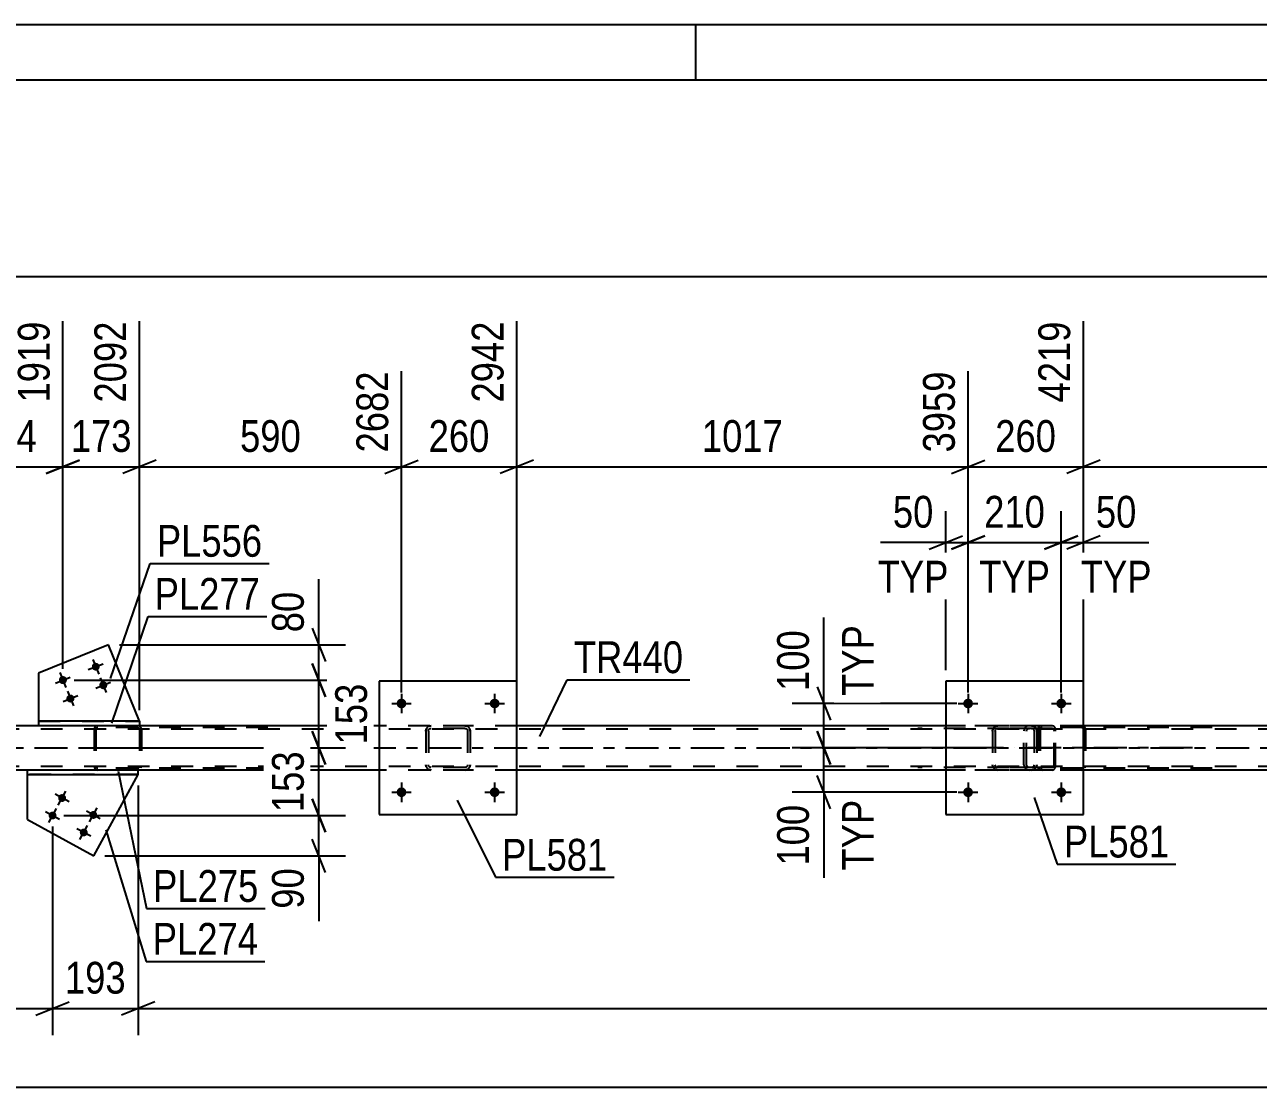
# Model space of a CAD drawing. Header units: millimetres. Extents: x -86 to 755, y -421 to 173.
# Drawn here: x 64.4 to 175.6, y 77.7 to 173.5 of the extents above; entities that cross this region are included whole.
import ezdxf

# ---------------------------------------------------------------- set-up
doc = ezdxf.new("R2010")
doc.units = ezdxf.units.MM
doc.linetypes.add('DXK_LINE_DOT2', pattern=[3.9198, 1.9599, -1.9599])
doc.linetypes.add('DXK_LINE_DOT3', pattern=[5.9187, 2.979, -0.9799, 0.9799, -0.9799])
doc.styles.add('Arial Narrow', font='ARIALN.TTF', dxfattribs={"height": 0.2})

# ---------------------------------------------------------------- blocks, each defined once
blk = doc.blocks.new('Unknown-814409347-1133')
at = {"color": 5, "linetype": 'Continuous'}
for p, q in [((754.89, 173.48), (-86.11, 173.48)), ((124.89, 168.48), (124.89, 173.48)), ((749.89, 168.48), (-81.11, 168.48))]:
    blk.add_line(p, q, dxfattribs=at)
blk = doc.blocks.new('Bolt-814409347-2388 - 2380')
at = {"linetype": 'Continuous'}
for points in [[(149.87, 104.29, -1), (148.99, 104.29, -1)], [(158.27, 104.29, -1), (157.39, 104.29, -1)]]:
    blk.add_hatch(color=1, dxfattribs=at).paths.add_polyline_path(points)
at = {"color": 1, "linetype": 'Continuous'}
for p, q in [((149.43, 105.17), (149.43, 103.41)), ((157.83, 105.17), (157.83, 103.41)), ((148.55, 104.29), (150.31, 104.29)), ((156.95, 104.29), (158.71, 104.29))]:
    blk.add_line(p, q, dxfattribs=at)
blk = doc.blocks.new('Bolt-814409347-2387 - 2380')
at = {"linetype": 'Continuous'}
for points in [[(149.87, 112.29, -1), (148.99, 112.29, -1)], [(158.27, 112.29, -1), (157.39, 112.29, -1)]]:
    blk.add_hatch(color=1, dxfattribs=at).paths.add_polyline_path(points)
at = {"color": 1, "linetype": 'Continuous'}
for p, q in [((149.43, 113.17), (149.43, 111.41)), ((157.83, 113.17), (157.83, 111.41)), ((148.55, 112.29), (150.31, 112.29)), ((156.95, 112.29), (158.71, 112.29))]:
    blk.add_line(p, q, dxfattribs=at)
blk = doc.blocks.new('Part-814409347-2665 - 2380')
at = {"color": 2, "linetype": 'Continuous'}
for p, q in [((74.61, 106.29), (64.65, 106.29)), ((64.65, 105.89), (64.65, 106.29)), ((64.65, 105.89), (74.61, 105.89)), ((74.61, 105.89), (74.61, 106.29))]:
    blk.add_line(p, q, dxfattribs=at)
blk = doc.blocks.new('Part-814409347-2392 - 2380')
at = {"color": 7, "linetype": 'DXK_LINE_DOT2'}
for p, q in [((100.84, 110.26), (101.03, 110.29)), ((101.03, 110.29), (100.84, 110.26)), ((104.07, 110.29), (101.03, 110.29)), ((104.07, 110.29), (104.25, 110.26)), ((104.25, 110.26), (104.07, 110.29)), ((100.55, 109.81), (100.58, 110)), ((100.58, 110), (100.55, 109.81)), ((100.55, 109.81), (100.55, 106.77)), ((100.79, 109.81), (100.8, 109.91)), ((100.79, 109.81), (100.79, 106.77)), ((100.8, 109.91), (100.86, 109.98)), ((100.86, 109.98), (100.93, 110.04)), ((100.93, 110.04), (101.03, 110.05)), ((104.07, 110.05), (101.03, 110.05)), ((104.07, 110.05), (104.16, 110.04)), ((104.16, 110.04), (104.24, 109.98)), ((104.24, 109.98), (104.29, 109.91)), ((104.29, 109.91), (104.31, 109.81)), ((104.31, 109.81), (104.31, 106.77)), ((104.51, 110), (104.55, 109.81)), ((104.55, 109.81), (104.51, 110)), ((104.55, 109.81), (104.55, 106.77)), ((100.58, 106.59), (100.55, 106.77)), ((100.55, 106.77), (100.58, 106.59)), ((100.8, 106.68), (100.79, 106.77)), ((104.31, 106.77), (104.29, 106.68)), ((104.55, 106.77), (104.51, 106.59)), ((104.51, 106.59), (104.55, 106.77)), ((100.86, 106.6), (100.8, 106.68)), ((101.03, 106.29), (100.84, 106.33)), ((100.84, 106.33), (101.03, 106.29)), ((100.93, 106.55), (100.86, 106.6)), ((101.03, 106.53), (100.93, 106.55)), ((104.07, 106.53), (101.03, 106.53)), ((104.07, 106.29), (101.03, 106.29)), ((104.16, 106.55), (104.07, 106.53)), ((104.25, 106.33), (104.07, 106.29)), ((104.07, 106.29), (104.25, 106.33)), ((104.24, 106.6), (104.16, 106.55)), ((104.29, 106.68), (104.24, 106.6))]:
    blk.add_line(p, q, dxfattribs=at)
at = {"color": 7, "linetype": 'DXK_LINE_DOT3'}
blk.add_line((102.55, 108.29), (102.55, 108.29), dxfattribs=at)
at = {"color": 7, "linetype": 'DXK_LINE_DOT2'}
for centre, start, end in [((101.03, 109.81), 112.5, 157.5), ((101.03, 109.81), 112.5, 157.5), ((104.07, 109.81), 22.5, 67.5), ((104.07, 109.81), 22.5, 67.5), ((101.03, 106.77), 202.5, 247.5), ((101.03, 106.77), 202.5, 247.5), ((104.07, 106.77), 292.5, 337.5), ((104.07, 106.77), 292.5, 337.5)]:
    blk.add_arc(centre, 0.48, start, end, dxfattribs=at)
blk = doc.blocks.new('Part-814409347-2407 - 2380')
at = {"color": 2, "linetype": 'Continuous'}
for p, q in [((159.83, 114.29), (147.43, 114.29)), ((147.43, 114.29), (147.43, 102.29)), ((159.83, 102.29), (159.83, 114.29)), ((147.43, 102.29), (159.83, 102.29))]:
    blk.add_line(p, q, dxfattribs=at)
blk = doc.blocks.new('Part-814409347-2408 - 2380')
at = {"color": 7, "linetype": 'DXK_LINE_DOT2'}
for p, q in [((151.92, 110.26), (152.11, 110.29)), ((152.11, 110.29), (151.92, 110.26)), ((155.15, 110.29), (152.11, 110.29)), ((155.15, 110.29), (155.33, 110.26)), ((155.33, 110.26), (155.15, 110.29)), ((151.63, 109.81), (151.66, 110)), ((151.66, 110), (151.63, 109.81)), ((151.63, 109.81), (151.63, 106.77)), ((151.87, 109.81), (151.89, 109.91)), ((151.87, 109.81), (151.87, 106.77)), ((151.89, 109.91), (151.94, 109.98)), ((151.94, 109.98), (152.01, 110.04)), ((152.01, 110.04), (152.11, 110.05)), ((155.15, 110.05), (152.11, 110.05)), ((155.15, 110.05), (155.24, 110.04)), ((155.24, 110.04), (155.32, 109.98)), ((155.32, 109.98), (155.37, 109.91)), ((155.37, 109.91), (155.39, 109.81)), ((155.39, 109.81), (155.39, 106.77)), ((155.59, 110), (155.63, 109.81)), ((155.63, 109.81), (155.59, 110)), ((155.63, 109.81), (155.63, 106.77)), ((151.66, 106.59), (151.63, 106.77)), ((151.63, 106.77), (151.66, 106.59)), ((151.89, 106.68), (151.87, 106.77)), ((155.39, 106.77), (155.37, 106.68)), ((155.63, 106.77), (155.59, 106.59)), ((155.59, 106.59), (155.63, 106.77)), ((151.94, 106.6), (151.89, 106.68)), ((152.11, 106.29), (151.92, 106.33)), ((151.92, 106.33), (152.11, 106.29)), ((152.01, 106.55), (151.94, 106.6)), ((152.11, 106.53), (152.01, 106.55)), ((155.15, 106.53), (152.11, 106.53)), ((155.15, 106.29), (152.11, 106.29)), ((155.24, 106.55), (155.15, 106.53)), ((155.33, 106.33), (155.15, 106.29)), ((155.15, 106.29), (155.33, 106.33)), ((155.32, 106.6), (155.24, 106.55)), ((155.37, 106.68), (155.32, 106.6))]:
    blk.add_line(p, q, dxfattribs=at)
at = {"color": 7, "linetype": 'DXK_LINE_DOT3'}
blk.add_line((153.63, 108.29), (153.63, 108.29), dxfattribs=at)
at = {"color": 7, "linetype": 'DXK_LINE_DOT2'}
for centre, start, end in [((152.11, 109.81), 112.5, 157.5), ((152.11, 109.81), 112.5, 157.5), ((155.15, 109.81), 22.5, 67.5), ((155.15, 109.81), 22.5, 67.5), ((152.11, 106.77), 202.5, 247.5), ((152.11, 106.77), 202.5, 247.5), ((155.15, 106.77), 292.5, 337.5), ((155.15, 106.77), 292.5, 337.5)]:
    blk.add_arc(centre, 0.48, start, end, dxfattribs=at)
blk = doc.blocks.new('Part-814409347-2433 - 2380')
at = {"color": 2, "linetype": 'Continuous'}
for p, q in [((108.75, 114.29), (96.35, 114.29)), ((96.35, 114.29), (96.35, 102.29)), ((108.75, 102.29), (108.75, 114.29)), ((96.35, 102.29), (108.75, 102.29))]:
    blk.add_line(p, q, dxfattribs=at)
blk = doc.blocks.new('Bolt-814409347-2457 - 2380')
at = {"linetype": 'Continuous'}
for points in [[(98.79, 112.29, -1), (97.91, 112.29, -1)], [(107.19, 112.29, -1), (106.31, 112.29, -1)]]:
    blk.add_hatch(color=1, dxfattribs=at).paths.add_polyline_path(points)
at = {"color": 1, "linetype": 'Continuous'}
for p, q in [((98.35, 113.17), (98.35, 111.41)), ((106.75, 113.17), (106.75, 111.41)), ((97.47, 112.29), (99.23, 112.29)), ((105.87, 112.29), (107.63, 112.29))]:
    blk.add_line(p, q, dxfattribs=at)
blk = doc.blocks.new('Bolt-814409347-2641 - 2380')
at = {"linetype": 'Continuous'}
for points in [[(71.12, 115.74, -1), (70.46, 115.47, -1)], [(68.16, 114.54, -1), (67.49, 114.26, -1)], [(71.8, 114.08, -1), (71.13, 113.8, -1)], [(68.84, 112.87, -1), (68.17, 112.6, -1)]]:
    blk.add_hatch(color=1, dxfattribs=at).paths.add_polyline_path(points)
at = {"color": 1, "linetype": 'Continuous'}
for p, q in [((70.12, 115.34), (71.46, 115.88)), ((70.52, 116.27), (71.06, 114.94)), ((67.16, 114.13), (68.49, 114.67)), ((67.55, 115.07), (68.1, 113.73)), ((71.2, 114.61), (71.74, 113.27)), ((70.8, 113.67), (72.13, 114.21)), ((67.84, 112.46), (69.17, 113)), ((68.23, 113.4), (68.78, 112.07))]:
    blk.add_line(p, q, dxfattribs=at)
blk = doc.blocks.new('Bolt-814409347-2496 - 2380')
at = {"linetype": 'Continuous'}
for points in [[(98.79, 104.29, -1), (97.91, 104.29, -1)], [(107.19, 104.29, -1), (106.31, 104.29, -1)]]:
    blk.add_hatch(color=1, dxfattribs=at).paths.add_polyline_path(points)
at = {"color": 1, "linetype": 'Continuous'}
for p, q in [((98.35, 105.17), (98.35, 103.41)), ((106.75, 105.17), (106.75, 103.41)), ((97.47, 104.29), (99.23, 104.29)), ((105.87, 104.29), (107.63, 104.29))]:
    blk.add_line(p, q, dxfattribs=at)
blk = doc.blocks.new('Part-814409347-2552 - 2380')
at = {"color": 2, "linetype": 'Continuous'}
for p, q in [((65.63, 110.29), (57.67, 110.29)), ((96.35, 110.29), (74.73, 110.29)), ((147.43, 110.29), (108.75, 110.29)), ((198.51, 110.29), (159.83, 110.29)), ((64.65, 106.29), (57.67, 106.29)), ((96.35, 106.29), (74.61, 106.29)), ((147.43, 106.29), (108.75, 106.29)), ((198.51, 106.29), (159.83, 106.29))]:
    blk.add_line(p, q, dxfattribs=at)
at = {"color": 7, "linetype": 'DXK_LINE_DOT2'}
for p, q in [((74.73, 110.29), (65.63, 110.29)), ((108.75, 110.29), (96.35, 110.29)), ((159.83, 110.29), (147.43, 110.29)), ((640.09, 109.97), (35.67, 109.97)), ((640.09, 106.61), (35.67, 106.61)), ((74.61, 106.29), (64.65, 106.29)), ((108.75, 106.29), (96.35, 106.29)), ((159.83, 106.29), (147.43, 106.29))]:
    blk.add_line(p, q, dxfattribs=at)
at = {"color": 7, "linetype": 'DXK_LINE_DOT3'}
blk.add_line((35.67, 108.29), (640.09, 108.29), dxfattribs=at)
blk = doc.blocks.new('Part-814409347-2578 - 2380')
at = {"color": 7, "linetype": 'DXK_LINE_DOT2'}
for p, q in [((70.98, 110.29), (70.85, 110.27)), ((70.86, 110.09), (70.91, 110.12)), ((70.91, 110.12), (70.98, 110.13)), ((86.31, 110.29), (70.98, 110.29)), ((86.31, 110.13), (70.98, 110.13)), ((74.69, 110.27), (74.56, 110.29)), ((74.56, 110.13), (74.62, 110.12)), ((74.62, 110.12), (74.65, 110.11)), ((74.65, 110.11), (74.68, 110.09)), ((70.67, 110.1), (70.64, 109.97)), ((70.64, 109.97), (70.64, 106.61)), ((70.81, 109.97), (70.82, 110.03)), ((70.81, 109.97), (70.81, 106.61)), ((70.82, 110.03), (70.86, 110.09)), ((74.68, 110.09), (74.71, 110.03)), ((74.71, 110.03), (74.73, 109.97)), ((74.73, 109.97), (74.73, 106.61)), ((74.9, 109.97), (74.87, 110.1)), ((74.9, 109.97), (74.9, 106.61)), ((70.64, 106.61), (70.67, 106.49)), ((70.82, 106.55), (70.81, 106.61)), ((70.86, 106.5), (70.82, 106.55)), ((70.85, 106.32), (70.98, 106.29)), ((70.91, 106.47), (70.86, 106.5)), ((70.98, 106.45), (70.91, 106.47)), ((86.31, 106.45), (70.98, 106.45)), ((86.31, 106.29), (70.98, 106.29)), ((74.56, 106.45), (74.62, 106.47)), ((74.56, 106.29), (74.69, 106.32)), ((74.62, 106.47), (74.65, 106.48)), ((74.65, 106.48), (74.68, 106.5)), ((74.71, 106.55), (74.68, 106.5)), ((74.73, 106.61), (74.71, 106.55)), ((74.87, 106.49), (74.9, 106.61))]:
    blk.add_line(p, q, dxfattribs=at)
for centre, start, end in [((70.97, 109.96), 110.7583, 155.68), ((74.57, 109.96), 24.32, 69.2417), ((70.97, 106.63), 204.32, 249.2417)]:
    blk.add_arc(centre, 0.331, start, end, dxfattribs=at)
blk = doc.blocks.new('Part-814409347-2608 - 2380')
at = {"color": 7, "linetype": 'DXK_LINE_DOT2'}
for p, q in [((156.11, 110.29), (155.98, 110.27)), ((155.99, 110.09), (156.05, 110.12)), ((156.05, 110.12), (156.11, 110.13)), ((171.44, 110.29), (156.11, 110.29)), ((171.44, 110.13), (156.11, 110.13)), ((159.82, 110.27), (159.69, 110.29)), ((159.69, 110.13), (159.75, 110.12)), ((159.75, 110.12), (159.81, 110.09)), ((155.8, 110.1), (155.77, 109.97)), ((155.77, 109.97), (155.77, 106.61)), ((155.94, 109.97), (155.96, 110.03)), ((155.94, 109.97), (155.94, 106.61)), ((155.96, 110.03), (155.99, 110.09)), ((159.81, 110.09), (159.85, 110.03)), ((159.85, 110.03), (159.86, 109.97)), ((159.86, 109.97), (159.86, 106.61)), ((160.03, 109.97), (160, 110.1)), ((160.03, 109.97), (160.03, 106.61)), ((155.77, 106.61), (155.8, 106.49)), ((155.96, 106.55), (155.94, 106.61)), ((155.99, 106.5), (155.96, 106.55)), ((155.98, 106.32), (156.11, 106.29)), ((156.05, 106.47), (155.99, 106.5)), ((156.11, 106.45), (156.05, 106.47)), ((171.44, 106.45), (156.11, 106.45)), ((171.44, 106.29), (156.11, 106.29)), ((159.75, 106.47), (159.69, 106.45)), ((159.69, 106.29), (159.82, 106.32)), ((159.81, 106.5), (159.75, 106.47)), ((159.85, 106.55), (159.81, 106.5)), ((159.86, 106.61), (159.85, 106.55)), ((160, 106.49), (160.03, 106.61))]:
    blk.add_line(p, q, dxfattribs=at)
at = {"color": 7, "linetype": 'DXK_LINE_DOT3'}
blk.add_line((169.66, 108.29), (154.48, 108.29), dxfattribs=at)
at = {"color": 7, "linetype": 'DXK_LINE_DOT2'}
for centre, start, end in [((156.1, 109.96), 110.7583, 155.68), ((159.7, 109.96), 24.32, 69.2417), ((156.1, 106.63), 204.32, 249.2417)]:
    blk.add_arc(centre, 0.331, start, end, dxfattribs=at)
blk = doc.blocks.new('Bolt-814409347-2610 - 2380')
at = {"linetype": 'Continuous'}
for points in [[(67.44, 103.94, -1), (68.07, 103.6, -1)], [(66.58, 102.36, -1), (67.21, 102.02, -1)], [(70.25, 102.41, -1), (70.88, 102.07, -1)], [(69.39, 100.83, -1), (70.02, 100.49, -1)]]:
    blk.add_hatch(color=1, dxfattribs=at).paths.add_polyline_path(points)
at = {"color": 1, "linetype": 'Continuous'}
for p, q in [((68.39, 103.43), (67.13, 104.11)), ((67.41, 103.14), (68.1, 104.4)), ((67.53, 101.84), (66.26, 102.53)), ((66.55, 101.56), (67.24, 102.82)), ((71.2, 101.9), (69.94, 102.58)), ((70.22, 101.61), (70.91, 102.87)), ((69.36, 100.03), (70.05, 101.29)), ((70.34, 100.32), (69.08, 101))]:
    blk.add_line(p, q, dxfattribs=at)
blk = doc.blocks.new('Part-814409347-2625 - 2380')
at = {"color": 2, "linetype": 'Continuous'}
for p, q in [((71.93, 117.58), (65.63, 115.02)), ((74.73, 110.69), (71.93, 117.58)), ((65.63, 115.02), (65.63, 110.69))]:
    blk.add_line(p, q, dxfattribs=at)
at = {"color": 7, "linetype": 'DXK_LINE_DOT2'}
blk.add_line((65.63, 110.69), (74.73, 110.69), dxfattribs=at)
blk = doc.blocks.new('Part-814409347-2640 - 2380')
at = {"color": 2, "linetype": 'Continuous'}
for p, q in [((74.73, 110.69), (65.63, 110.69)), ((65.63, 110.69), (65.63, 110.29)), ((74.73, 110.29), (65.63, 110.29)), ((74.73, 110.69), (74.73, 110.29))]:
    blk.add_line(p, q, dxfattribs=at)
blk = doc.blocks.new('Part-814409347-2650 - 2380')
at = {"color": 7, "linetype": 'DXK_LINE_DOT2'}
for p, q in [((157.05, 110.29), (144.89, 110.29)), ((154.96, 110.29), (154.77, 110.26)), ((155.77, 110.29), (155.77, 110.05)), ((157.15, 110.26), (157.05, 110.29)), ((157.24, 110.15), (157.15, 110.26)), ((157.3, 110), (157.24, 110.15)), ((157.05, 110.05), (144.89, 110.05)), ((154.48, 109.95), (154.46, 109.81)), ((154.46, 106.77), (154.46, 109.81)), ((154.49, 110), (154.48, 109.95)), ((154.71, 109.81), (154.73, 109.91)), ((154.71, 106.77), (154.71, 109.81)), ((154.73, 109.91), (154.78, 109.98)), ((154.78, 109.98), (154.86, 110.04)), ((154.86, 110.04), (154.96, 110.05)), ((157.05, 110.05), (157.1, 110.04)), ((157.1, 110.04), (157.15, 109.98)), ((157.15, 109.98), (157.17, 109.91)), ((157.17, 109.91), (157.19, 109.81)), ((157.19, 106.77), (157.19, 109.81)), ((157.32, 109.81), (157.3, 110)), ((157.32, 106.77), (157.32, 109.81)), ((154.46, 106.77), (154.49, 106.59)), ((154.73, 106.68), (154.71, 106.77)), ((157.19, 106.77), (157.17, 106.68)), ((157.3, 106.59), (157.32, 106.77)), ((157.05, 106.53), (144.89, 106.53)), ((157.05, 106.29), (144.89, 106.29)), ((154.78, 106.6), (154.73, 106.68)), ((154.77, 106.33), (154.96, 106.29)), ((154.86, 106.55), (154.78, 106.6)), ((154.96, 106.53), (154.86, 106.55)), ((155.77, 106.29), (155.77, 106.53)), ((157.1, 106.55), (157.05, 106.53)), ((157.05, 106.29), (157.15, 106.33)), ((157.15, 106.6), (157.1, 106.55)), ((157.17, 106.68), (157.15, 106.6)), ((157.15, 106.33), (157.24, 106.43)), ((157.24, 106.43), (157.3, 106.59))]:
    blk.add_line(p, q, dxfattribs=at)
for centre, start, end in [((154.94, 109.8), 111.1941, 156.1506), ((154.94, 106.79), 203.8494, 248.8059)]:
    blk.add_arc(centre, 0.492, start, end, dxfattribs=at)
blk = doc.blocks.new('Part-814409347-2660 - 2380')
at = {"color": 2, "linetype": 'Continuous'}
for p, q in [((64.65, 101.82), (64.65, 105.89)), ((70.62, 98.57), (74.61, 105.89)), ((64.65, 101.82), (70.62, 98.57))]:
    blk.add_line(p, q, dxfattribs=at)
at = {"color": 7, "linetype": 'DXK_LINE_DOT2'}
blk.add_line((74.61, 105.89), (64.65, 105.89), dxfattribs=at)
blk = doc.blocks.new('StraightDimension-814409347-3246 - 2380')
at = {"color": 7, "linetype": 'Continuous'}
for p, q in [((136.43, 112.29), (136.43, 120.03)), ((136.43, 112.29), (136.43, 120.03)), ((135.83, 113.79), (137.03, 110.79)), ((148.43, 112.29), (133.58, 112.29)), ((136.43, 108.29), (136.43, 112.29)), ((137.03, 106.79), (135.83, 109.79)), ((152.63, 108.29), (133.58, 108.29))]:
    blk.add_line(p, q, dxfattribs=at)
at = {"color": 0}
blk.add_wipeout([(135.68, 119.5), (131.48, 119.5), (131.48, 112.82), (135.68, 112.82)], dxfattribs=at)
at = {"color": 0, "linetype": 'Continuous'}
blk.add_wipeout([(141.53, 119.96), (137.33, 119.96), (137.33, 112.37), (141.53, 112.37)], dxfattribs=at)
at = {"color": 3, "linetype": 'Continuous', "style": 'Arial Narrow'}
blk.add_text('TYP', height=2.863, rotation=90.0002, dxfattribs=at).set_placement((140.93, 112.97))
at = {"color": 3, "style": 'Arial Narrow'}
blk.add_text('100', height=2.863, rotation=90.0002, dxfattribs=at).set_placement((135.08, 113.42))
blk = doc.blocks.new('StraightDimension-814409347-3333 - 2380')
at = {"color": 7, "linetype": 'Continuous'}
for p, q in [((90.89, 117.58), (90.89, 123.49)), ((90.89, 117.58), (90.89, 123.49)), ((90.29, 119.08), (91.49, 116.08)), ((72.93, 117.58), (93.29, 117.58)), ((90.89, 114.4), (90.89, 117.58)), ((91.49, 112.9), (90.29, 115.9)), ((68.83, 114.4), (93.29, 114.4))]:
    blk.add_line(p, q, dxfattribs=at)
at = {"color": 0}
blk.add_wipeout([(90.14, 122.96), (85.94, 122.96), (85.94, 118.11), (90.14, 118.11)], dxfattribs=at)
at = {"color": 3, "style": 'Arial Narrow'}
blk.add_text('80', height=2.863, rotation=90.0002, dxfattribs=at).set_placement((89.54, 118.71))
blk = doc.blocks.new('StraightDimension-814409347-3189 - 2380')
at = {"color": 7, "linetype": 'Continuous'}
blk.add_line((10.44, 77.69), (640.09, 77.69), dxfattribs=at)
blk = doc.blocks.new('StraightDimension-814409347-2696 - 2380')
at = {"color": 7, "linetype": 'Continuous'}
for p, q in [((159.83, 111.2), (159.83, 146.74)), ((200.51, 113.29), (200.51, 142.24)), ((161.33, 134.22), (158.33, 133.02)), ((159.83, 133.62), (200.51, 133.62)), ((199.01, 133.02), (202.01, 134.22))]:
    blk.add_line(p, q, dxfattribs=at)
at = {"color": 0}
blk.add_wipeout([(184.42, 134.37), (184.42, 138.57), (175.91, 138.57), (175.91, 134.37)], dxfattribs=at)
at = {"color": 3, "style": 'Arial Narrow'}
blk.add_text('1017', height=2.863, dxfattribs=at).set_placement((176.51, 134.97))
at = {"color": 0, "linetype": 'Continuous'}
blk.add_wipeout([(199.91, 142.84), (195.71, 142.84), (195.71, 134.32), (199.91, 134.32)], dxfattribs=at)
at = {"color": 3, "linetype": 'Continuous', "style": 'Arial Narrow'}
blk.add_text('5236', height=2.863, rotation=90.0002, dxfattribs=at).set_placement((199.31, 134.92))
blk = doc.blocks.new('StraightDimension-814409347-2697 - 2380')
at = {"color": 7, "linetype": 'Continuous'}
for p, q in [((159.83, 111.2), (159.83, 146.74)), ((149.43, 113.29), (149.43, 142.24)), ((147.93, 133.02), (150.93, 134.22)), ((149.43, 133.62), (159.83, 133.62)), ((161.33, 134.22), (158.33, 133.02))]:
    blk.add_line(p, q, dxfattribs=at)
at = {"color": 0}
blk.add_wipeout([(157.97, 134.37), (157.97, 138.57), (151.28, 138.57), (151.28, 134.37)], dxfattribs=at)
at = {"color": 3, "style": 'Arial Narrow'}
blk.add_text('260', height=2.863, dxfattribs=at).set_placement((151.88, 134.97))
at = {"color": 0, "linetype": 'Continuous'}
blk.add_wipeout([(159.23, 147.34), (155.03, 147.34), (155.03, 138.82), (159.23, 138.82)], dxfattribs=at)
at = {"color": 3, "linetype": 'Continuous', "style": 'Arial Narrow'}
blk.add_text('4219', height=2.863, rotation=90.0002, dxfattribs=at).set_placement((158.63, 139.42))
blk = doc.blocks.new('StraightDimension-814409347-2698 - 2380')
at = {"color": 7, "linetype": 'Continuous'}
for p, q in [((108.75, 111.29), (108.75, 146.74)), ((149.43, 113.29), (149.43, 142.24)), ((110.25, 134.22), (107.25, 133.02)), ((108.75, 133.62), (149.43, 133.62)), ((147.93, 133.02), (150.93, 134.22))]:
    blk.add_line(p, q, dxfattribs=at)
at = {"color": 0}
blk.add_wipeout([(133.34, 134.37), (133.34, 138.57), (124.83, 138.57), (124.83, 134.37)], dxfattribs=at)
at = {"color": 3, "style": 'Arial Narrow'}
blk.add_text('1017', height=2.863, dxfattribs=at).set_placement((125.43, 134.97))
at = {"color": 0, "linetype": 'Continuous'}
blk.add_wipeout([(148.83, 142.84), (144.63, 142.84), (144.63, 134.32), (148.83, 134.32)], dxfattribs=at)
at = {"color": 3, "linetype": 'Continuous', "style": 'Arial Narrow'}
blk.add_text('3959', height=2.863, rotation=90.0002, dxfattribs=at).set_placement((148.23, 134.92))
blk = doc.blocks.new('StraightDimension-814409347-2699 - 2380')
at = {"color": 7, "linetype": 'Continuous'}
for p, q in [((108.75, 111.29), (108.75, 146.74)), ((98.35, 113.29), (98.35, 142.24)), ((96.85, 133.02), (99.85, 134.22)), ((98.35, 133.62), (108.75, 133.62)), ((110.25, 134.22), (107.25, 133.02))]:
    blk.add_line(p, q, dxfattribs=at)
at = {"color": 0}
blk.add_wipeout([(106.89, 134.37), (106.89, 138.57), (100.2, 138.57), (100.2, 134.37)], dxfattribs=at)
at = {"color": 3, "style": 'Arial Narrow'}
blk.add_text('260', height=2.863, dxfattribs=at).set_placement((100.8, 134.97))
at = {"color": 0, "linetype": 'Continuous'}
blk.add_wipeout([(108.15, 147.34), (103.95, 147.34), (103.95, 138.82), (108.15, 138.82)], dxfattribs=at)
at = {"color": 3, "linetype": 'Continuous', "style": 'Arial Narrow'}
blk.add_text('2942', height=2.863, rotation=90.0002, dxfattribs=at).set_placement((107.55, 139.42))
blk = doc.blocks.new('StraightDimension-814409347-2700 - 2380')
at = {"color": 7, "linetype": 'Continuous'}
for p, q in [((74.73, 111.69), (74.73, 146.74)), ((98.35, 113.29), (98.35, 142.24)), ((76.23, 134.22), (73.23, 133.02)), ((74.73, 133.62), (98.35, 133.62)), ((96.85, 133.02), (99.85, 134.22))]:
    blk.add_line(p, q, dxfattribs=at)
at = {"color": 0}
blk.add_wipeout([(89.88, 134.37), (89.88, 138.57), (83.2, 138.57), (83.2, 134.37)], dxfattribs=at)
at = {"color": 3, "style": 'Arial Narrow'}
blk.add_text('590', height=2.863, dxfattribs=at).set_placement((83.8, 134.97))
at = {"color": 0, "linetype": 'Continuous'}
blk.add_wipeout([(97.75, 142.84), (93.55, 142.84), (93.55, 134.32), (97.75, 134.32)], dxfattribs=at)
at = {"color": 3, "linetype": 'Continuous', "style": 'Arial Narrow'}
blk.add_text('2682', height=2.863, rotation=90.0002, dxfattribs=at).set_placement((97.15, 134.92))
blk = doc.blocks.new('StraightDimension-814409347-2701 - 2380')
at = {"color": 7, "linetype": 'Continuous'}
for p, q in [((67.83, 115.4), (67.83, 146.74)), ((74.73, 111.69), (74.73, 146.74)), ((66.33, 133.02), (69.33, 134.22)), ((67.83, 133.62), (74.73, 133.62)), ((76.23, 134.22), (73.23, 133.02))]:
    blk.add_line(p, q, dxfattribs=at)
at = {"color": 0}
blk.add_wipeout([(74.62, 134.37), (74.62, 138.57), (67.94, 138.57), (67.94, 134.37)], dxfattribs=at)
at = {"color": 3, "style": 'Arial Narrow'}
blk.add_text('173', height=2.863, dxfattribs=at).set_placement((68.54, 134.97))
at = {"color": 0, "linetype": 'Continuous'}
blk.add_wipeout([(74.13, 147.34), (69.93, 147.34), (69.93, 138.82), (74.13, 138.82)], dxfattribs=at)
at = {"color": 3, "linetype": 'Continuous', "style": 'Arial Narrow'}
blk.add_text('2092', height=2.863, rotation=90.0002, dxfattribs=at).set_placement((73.53, 139.42))
blk = doc.blocks.new('StraightDimension-814409347-2702 - 2380')
at = {"color": 7, "linetype": 'Continuous'}
for p, q in [((57.67, 111.29), (57.67, 146.74)), ((67.83, 115.4), (67.83, 146.74)), ((56.17, 133.02), (59.17, 134.22)), ((57.67, 133.62), (67.83, 133.62)), ((69.33, 134.22), (66.33, 133.02))]:
    blk.add_line(p, q, dxfattribs=at)
at = {"color": 0}
blk.add_wipeout([(66.09, 134.37), (66.09, 138.57), (59.4, 138.57), (59.4, 134.37)], dxfattribs=at)
at = {"color": 3, "style": 'Arial Narrow'}
blk.add_text('254', height=2.863, dxfattribs=at).set_placement((60, 134.97))
at = {"color": 0, "linetype": 'Continuous'}
blk.add_wipeout([(67.23, 147.34), (63.03, 147.34), (63.03, 138.82), (67.23, 138.82)], dxfattribs=at)
at = {"color": 3, "linetype": 'Continuous', "style": 'Arial Narrow'}
blk.add_text('1919', height=2.863, rotation=90.0002, dxfattribs=at).set_placement((66.63, 139.42))
blk = doc.blocks.new('StraightDimension-814409347-3344 - 2380')
at = {"color": 7, "linetype": 'Continuous'}
for p, q in [((90.29, 115.9), (91.49, 112.9)), ((68.83, 114.4), (93.74, 114.4)), ((90.89, 108.29), (90.89, 114.4)), ((91.49, 106.79), (90.29, 109.79)), ((69.46, 108.29), (93.74, 108.29))]:
    blk.add_line(p, q, dxfattribs=at)
at = {"color": 0}
blk.add_wipeout([(95.84, 114.69), (91.64, 114.69), (91.64, 108), (95.84, 108)], dxfattribs=at)
at = {"color": 3, "style": 'Arial Narrow'}
blk.add_text('153', height=2.863, rotation=90.0002, dxfattribs=at).set_placement((95.24, 108.6))
blk = doc.blocks.new('StraightDimension-814409347-3231 - 2380')
at = {"color": 7, "linetype": 'Continuous'}
for p, q in [((135.83, 109.79), (137.03, 106.79)), ((152.63, 108.29), (133.58, 108.29)), ((136.43, 104.29), (136.43, 108.29)), ((137.03, 102.79), (135.83, 105.79)), ((148.43, 104.29), (133.58, 104.29)), ((136.43, 104.29), (136.43, 96.56)), ((136.43, 104.29), (136.43, 96.56))]:
    blk.add_line(p, q, dxfattribs=at)
at = {"color": 0}
blk.add_wipeout([(135.68, 103.77), (131.48, 103.77), (131.48, 97.08), (135.68, 97.08)], dxfattribs=at)
at = {"color": 0, "linetype": 'Continuous'}
blk.add_wipeout([(141.53, 104.22), (137.33, 104.22), (137.33, 96.63), (141.53, 96.63)], dxfattribs=at)
at = {"color": 3, "linetype": 'Continuous', "style": 'Arial Narrow'}
blk.add_text('TYP', height=2.863, rotation=90.0002, dxfattribs=at).set_placement((140.93, 97.23))
at = {"color": 3, "style": 'Arial Narrow'}
blk.add_text('100', height=2.863, rotation=90.0002, dxfattribs=at).set_placement((135.08, 97.68))
blk = doc.blocks.new('StraightDimension-814409347-3262 - 2380')
at = {"color": 7, "linetype": 'Continuous'}
for p, q in [((157.83, 113.29), (157.83, 129.64)), ((159.83, 115.29), (159.83, 129.64)), ((156.33, 126.19), (159.33, 127.39)), ((157.83, 126.79), (159.83, 126.79)), ((161.33, 127.39), (158.33, 126.19)), ((159.83, 126.79), (165.73, 126.79)), ((159.83, 126.79), (165.73, 126.79))]:
    blk.add_line(p, q, dxfattribs=at)
at = {"color": 0}
blk.add_wipeout([(165.21, 127.54), (165.21, 131.74), (160.35, 131.74), (160.35, 127.54)], dxfattribs=at)
at = {"color": 0, "linetype": 'Continuous'}
blk.add_wipeout([(166.57, 121.69), (166.57, 125.89), (158.99, 125.89), (158.99, 121.69)], dxfattribs=at)
at = {"color": 3, "style": 'Arial Narrow'}
blk.add_text('50', height=2.863, dxfattribs=at).set_placement((160.95, 128.14))
at = {"color": 3, "linetype": 'Continuous', "style": 'Arial Narrow'}
blk.add_text('TYP', height=2.863, dxfattribs=at).set_placement((159.59, 122.29))
blk = doc.blocks.new('StraightDimension-814409347-3275 - 2380')
at = {"color": 7, "linetype": 'Continuous'}
for p, q in [((149.43, 113.29), (149.43, 129.64)), ((157.83, 113.29), (157.83, 129.64)), ((147.93, 126.19), (150.93, 127.39)), ((149.43, 126.79), (157.83, 126.79)), ((159.33, 127.39), (156.33, 126.19))]:
    blk.add_line(p, q, dxfattribs=at)
at = {"color": 0}
blk.add_wipeout([(156.97, 127.54), (156.97, 131.74), (150.28, 131.74), (150.28, 127.54)], dxfattribs=at)
at = {"color": 0, "linetype": 'Continuous'}
blk.add_wipeout([(157.42, 121.69), (157.42, 125.89), (149.83, 125.89), (149.83, 121.69)], dxfattribs=at)
at = {"color": 3, "style": 'Arial Narrow'}
blk.add_text('210', height=2.863, dxfattribs=at).set_placement((150.88, 128.14))
at = {"color": 3, "linetype": 'Continuous', "style": 'Arial Narrow'}
blk.add_text('TYP', height=2.863, dxfattribs=at).set_placement((150.43, 122.29))
blk = doc.blocks.new('StraightDimension-814409347-3291 - 2380')
at = {"color": 7, "linetype": 'Continuous'}
for p, q in [((147.43, 115.29), (147.43, 129.64)), ((149.43, 113.29), (149.43, 129.64)), ((147.43, 126.79), (141.52, 126.79)), ((147.43, 126.79), (141.52, 126.79)), ((145.93, 126.19), (148.93, 127.39)), ((147.43, 126.79), (149.43, 126.79)), ((150.93, 127.39), (147.93, 126.19))]:
    blk.add_line(p, q, dxfattribs=at)
at = {"color": 0}
blk.add_wipeout([(146.9, 127.54), (146.9, 131.74), (142.05, 131.74), (142.05, 127.54)], dxfattribs=at)
at = {"color": 0, "linetype": 'Continuous'}
blk.add_wipeout([(148.27, 121.69), (148.27, 125.89), (140.68, 125.89), (140.68, 121.69)], dxfattribs=at)
at = {"color": 3, "style": 'Arial Narrow'}
blk.add_text('50', height=2.863, dxfattribs=at).set_placement((142.65, 128.14))
at = {"color": 3, "linetype": 'Continuous', "style": 'Arial Narrow'}
blk.add_text('TYP', height=2.863, dxfattribs=at).set_placement((141.28, 122.29))
blk = doc.blocks.new('StraightDimension-814409347-3305 - 2380')
at = {"color": 7, "linetype": 'Continuous'}
blk.add_line((9.8, 150.79), (640.73, 150.79), dxfattribs=at)
blk = doc.blocks.new('StraightDimension-814409347-3316 - 2380')
at = {"color": 7, "linetype": 'Continuous'}
for p, q in [((10.44, 105.29), (10.44, 82.39)), ((66.9, 101.19), (66.9, 82.39)), ((11.94, 85.39), (8.94, 84.19)), ((10.44, 84.79), (66.9, 84.79)), ((65.4, 84.19), (68.4, 85.39))]:
    blk.add_line(p, q, dxfattribs=at)
at = {"color": 0}
blk.add_wipeout([(42.92, 85.54), (42.92, 89.74), (34.41, 89.74), (34.41, 85.54)], dxfattribs=at)
at = {"color": 3, "style": 'Arial Narrow'}
blk.add_text('1896', height=2.863, dxfattribs=at).set_placement((35.01, 86.14))
blk = doc.blocks.new('StraightDimension-814409347-3322 - 2380')
at = {"color": 7, "linetype": 'Continuous'}
for p, q in [((74.61, 104.89), (74.61, 82.39)), ((66.9, 101.19), (66.9, 82.39)), ((65.4, 84.19), (68.4, 85.39)), ((66.9, 84.79), (74.61, 84.79)), ((76.11, 85.39), (73.11, 84.19))]:
    blk.add_line(p, q, dxfattribs=at)
at = {"color": 0}
blk.add_wipeout([(74.09, 85.54), (74.09, 89.74), (67.41, 89.74), (67.41, 85.54)], dxfattribs=at)
at = {"color": 3, "style": 'Arial Narrow'}
blk.add_text('193', height=2.863, dxfattribs=at).set_placement((68.01, 86.14))
blk = doc.blocks.new('StraightDimension-814409347-3328 - 2380')
at = {"color": 7, "linetype": 'Continuous'}
for p, q in [((74.61, 104.89), (74.61, 82.39)), ((76.11, 85.39), (73.11, 84.19)), ((74.61, 84.79), (640.09, 84.79))]:
    blk.add_line(p, q, dxfattribs=at)
blk = doc.blocks.new('StraightDimension-814409347-3357 - 2380')
at = {"color": 7, "linetype": 'Continuous'}
for p, q in [((90.29, 109.79), (91.49, 106.79)), ((69.46, 108.29), (93.29, 108.29)), ((90.89, 102.19), (90.89, 108.29)), ((91.49, 100.69), (90.29, 103.69)), ((67.9, 102.19), (93.29, 102.19))]:
    blk.add_line(p, q, dxfattribs=at)
at = {"color": 0}
blk.add_wipeout([(90.14, 108.58), (85.94, 108.58), (85.94, 101.9), (90.14, 101.9)], dxfattribs=at)
at = {"color": 3, "style": 'Arial Narrow'}
blk.add_text('153', height=2.863, rotation=90.0002, dxfattribs=at).set_placement((89.54, 102.5))
blk = doc.blocks.new('StraightDimension-814409347-3370 - 2380')
at = {"color": 7, "linetype": 'Continuous'}
for p, q in [((90.29, 103.69), (91.49, 100.69)), ((67.9, 102.19), (93.29, 102.19)), ((90.89, 98.57), (90.89, 102.19)), ((91.49, 97.07), (90.29, 100.07)), ((71.62, 98.57), (93.29, 98.57)), ((90.89, 98.57), (90.89, 92.66)), ((90.89, 98.57), (90.89, 92.66))]:
    blk.add_line(p, q, dxfattribs=at)
at = {"color": 0}
blk.add_wipeout([(90.14, 98.04), (85.94, 98.04), (85.94, 93.19), (90.14, 93.19)], dxfattribs=at)
at = {"color": 3, "style": 'Arial Narrow'}
blk.add_text('90', height=2.863, rotation=90.0002, dxfattribs=at).set_placement((89.54, 93.79))
blk = doc.blocks.new('Mark-814409347-2403 - 2380')
at = {"color": 30, "linetype": 'Continuous'}
for p, q in [((155.4, 103.81), (157.47, 97.81)), ((157.47, 97.81), (168.17, 97.81))]:
    blk.add_line(p, q, dxfattribs=at)
at = {"color": 0}
blk.add_wipeout([(167.57, 98.41), (167.57, 101.41), (158.07, 101.41), (158.07, 98.41)], dxfattribs=at)
blk.add_wipeout([(167.57, 98.41), (167.57, 101.41), (158.07, 101.41), (158.07, 98.41)], dxfattribs=at)
at = {"color": 3, "style": 'Arial Narrow'}
blk.add_text('PL581', height=2.863, dxfattribs=at).set_placement((158.07, 98.41))
blk = doc.blocks.new('Mark-814409347-2429 - 2380')
at = {"color": 30, "linetype": 'Continuous'}
for p, q in [((103.37, 103.57), (106.82, 96.62)), ((106.82, 96.62), (117.52, 96.62))]:
    blk.add_line(p, q, dxfattribs=at)
at = {"color": 0}
blk.add_wipeout([(116.92, 97.22), (116.92, 100.22), (107.42, 100.22), (107.42, 97.22)], dxfattribs=at)
blk.add_wipeout([(116.92, 97.22), (116.92, 100.22), (107.42, 100.22), (107.42, 97.22)], dxfattribs=at)
at = {"color": 3, "style": 'Arial Narrow'}
blk.add_text('PL581', height=2.863, dxfattribs=at).set_placement((107.42, 97.22))
blk = doc.blocks.new('Mark-814409347-2621 - 2380')
at = {"color": 30, "linetype": 'Continuous'}
for p, q in [((72.13, 114.54), (75.7, 124.92)), ((75.7, 124.92), (86.41, 124.92))]:
    blk.add_line(p, q, dxfattribs=at)
at = {"color": 0}
blk.add_wipeout([(85.81, 125.52), (85.81, 128.52), (76.3, 128.52), (76.3, 125.52)], dxfattribs=at)
blk.add_wipeout([(85.81, 125.52), (85.81, 128.52), (76.3, 128.52), (76.3, 125.52)], dxfattribs=at)
at = {"color": 3, "style": 'Arial Narrow'}
blk.add_text('PL556', height=2.863, dxfattribs=at).set_placement((76.3, 125.52))
blk = doc.blocks.new('Mark-814409347-2548 - 2380')
at = {"color": 30, "linetype": 'Continuous'}
for p, q in [((110.82, 109.33), (113.29, 114.43)), ((113.29, 114.43), (124.36, 114.43))]:
    blk.add_line(p, q, dxfattribs=at)
at = {"color": 0}
blk.add_wipeout([(123.76, 115.03), (123.76, 118.03), (113.89, 118.03), (113.89, 115.03)], dxfattribs=at)
blk.add_wipeout([(123.76, 115.03), (123.76, 118.03), (113.89, 118.03), (113.89, 115.03)], dxfattribs=at)
at = {"color": 3, "style": 'Arial Narrow'}
blk.add_text('TR440', height=2.863, dxfattribs=at).set_placement((113.89, 115.03))
blk = doc.blocks.new('Mark-814409347-2636 - 2380')
at = {"color": 30, "linetype": 'Continuous'}
for p, q in [((72.25, 110.52), (75.5, 120.14)), ((75.5, 120.14), (86.21, 120.14))]:
    blk.add_line(p, q, dxfattribs=at)
at = {"color": 0}
blk.add_wipeout([(85.61, 120.74), (85.61, 123.74), (76.1, 123.74), (76.1, 120.74)], dxfattribs=at)
blk.add_wipeout([(85.61, 120.74), (85.61, 123.74), (76.1, 123.74), (76.1, 120.74)], dxfattribs=at)
at = {"color": 3, "style": 'Arial Narrow'}
blk.add_text('PL277', height=2.863, dxfattribs=at).set_placement((76.1, 120.74))
blk = doc.blocks.new('Mark-814409347-2656 - 2380')
at = {"color": 30, "linetype": 'Continuous'}
for p, q in [((71.7, 100.9), (75.33, 89.04)), ((75.33, 89.04), (86.04, 89.04))]:
    blk.add_line(p, q, dxfattribs=at)
at = {"color": 0}
blk.add_wipeout([(85.44, 89.64), (85.44, 92.64), (75.93, 92.64), (75.93, 89.64)], dxfattribs=at)
blk.add_wipeout([(85.44, 89.64), (85.44, 92.64), (75.93, 92.64), (75.93, 89.64)], dxfattribs=at)
at = {"color": 3, "style": 'Arial Narrow'}
blk.add_text('PL274', height=2.863, dxfattribs=at).set_placement((75.93, 89.64))
blk = doc.blocks.new('Mark-814409347-2661 - 2380')
at = {"color": 30, "linetype": 'Continuous'}
for p, q in [((72.8, 106.18), (75.36, 93.81)), ((75.36, 93.81), (86.06, 93.81))]:
    blk.add_line(p, q, dxfattribs=at)
at = {"color": 0}
blk.add_wipeout([(85.46, 94.41), (85.46, 97.41), (75.96, 97.41), (75.96, 94.41)], dxfattribs=at)
blk.add_wipeout([(85.46, 94.41), (85.46, 97.41), (75.96, 97.41), (75.96, 94.41)], dxfattribs=at)
at = {"color": 3, "style": 'Arial Narrow'}
blk.add_text('PL275', height=2.863, dxfattribs=at).set_placement((75.96, 94.41))

msp = doc.modelspace()

# ---------------------------------------------------------------- block references
for name in ['Unknown-814409347-1133', 'Part-814409347-2625 - 2380', 'Bolt-814409347-2641 - 2380', 'Part-814409347-2433 - 2380', 'Part-814409347-2407 - 2380', 'Bolt-814409347-2457 - 2380', 'Bolt-814409347-2387 - 2380', 'Part-814409347-2552 - 2380', 'Part-814409347-2640 - 2380', 'Part-814409347-2578 - 2380', 'Part-814409347-2392 - 2380', 'Part-814409347-2650 - 2380', 'Part-814409347-2408 - 2380', 'Part-814409347-2608 - 2380', 'Part-814409347-2665 - 2380', 'Part-814409347-2660 - 2380', 'Bolt-814409347-2496 - 2380', 'Bolt-814409347-2388 - 2380', 'Bolt-814409347-2610 - 2380']:
    msp.add_blockref(name, (0, 0))

# ---------------------------------------------------------------- next in the draw order: block references
for name in ['StraightDimension-814409347-2696 - 2380', 'StraightDimension-814409347-3333 - 2380', 'StraightDimension-814409347-3246 - 2380', 'StraightDimension-814409347-3189 - 2380']:
    msp.add_blockref(name, (0, 0))

# ---------------------------------------------------------------- next in the draw order: block references
for name in ['StraightDimension-814409347-2697 - 2380', 'StraightDimension-814409347-3231 - 2380', 'StraightDimension-814409347-3316 - 2380']:
    msp.add_blockref(name, (0, 0))

# ---------------------------------------------------------------- next in the draw order: block references
for name in ['StraightDimension-814409347-2698 - 2380', 'StraightDimension-814409347-3262 - 2380', 'StraightDimension-814409347-3322 - 2380']:
    msp.add_blockref(name, (0, 0))

# ---------------------------------------------------------------- next in the draw order: block references
for name in ['StraightDimension-814409347-2699 - 2380', 'StraightDimension-814409347-3275 - 2380', 'StraightDimension-814409347-3328 - 2380']:
    msp.add_blockref(name, (0, 0))

# ---------------------------------------------------------------- next in the draw order: block references
for name in ['StraightDimension-814409347-2700 - 2380', 'StraightDimension-814409347-3291 - 2380', 'Mark-814409347-2429 - 2380', 'Mark-814409347-2403 - 2380']:
    msp.add_blockref(name, (0, 0))

# ---------------------------------------------------------------- next in the draw order: block references
msp.add_blockref('StraightDimension-814409347-2701 - 2380', (0, 0))

# ---------------------------------------------------------------- next in the draw order: block references
msp.add_blockref('StraightDimension-814409347-2702 - 2380', (0, 0))

# ---------------------------------------------------------------- next in the draw order: block references
msp.add_blockref('StraightDimension-814409347-3344 - 2380', (0, 0))

# ---------------------------------------------------------------- next in the draw order: block references
for name in ['StraightDimension-814409347-3305 - 2380', 'StraightDimension-814409347-3357 - 2380']:
    msp.add_blockref(name, (0, 0))

# ---------------------------------------------------------------- next in the draw order: block references
for name in ['Mark-814409347-2621 - 2380', 'Mark-814409347-2548 - 2380', 'StraightDimension-814409347-3370 - 2380']:
    msp.add_blockref(name, (0, 0))

# ---------------------------------------------------------------- next in the draw order: block references
for name in ['Mark-814409347-2636 - 2380', 'Mark-814409347-2656 - 2380']:
    msp.add_blockref(name, (0, 0))

# ---------------------------------------------------------------- next in the draw order: block references
msp.add_blockref('Mark-814409347-2661 - 2380', (0, 0))

doc.saveas('drawing.dxf')
